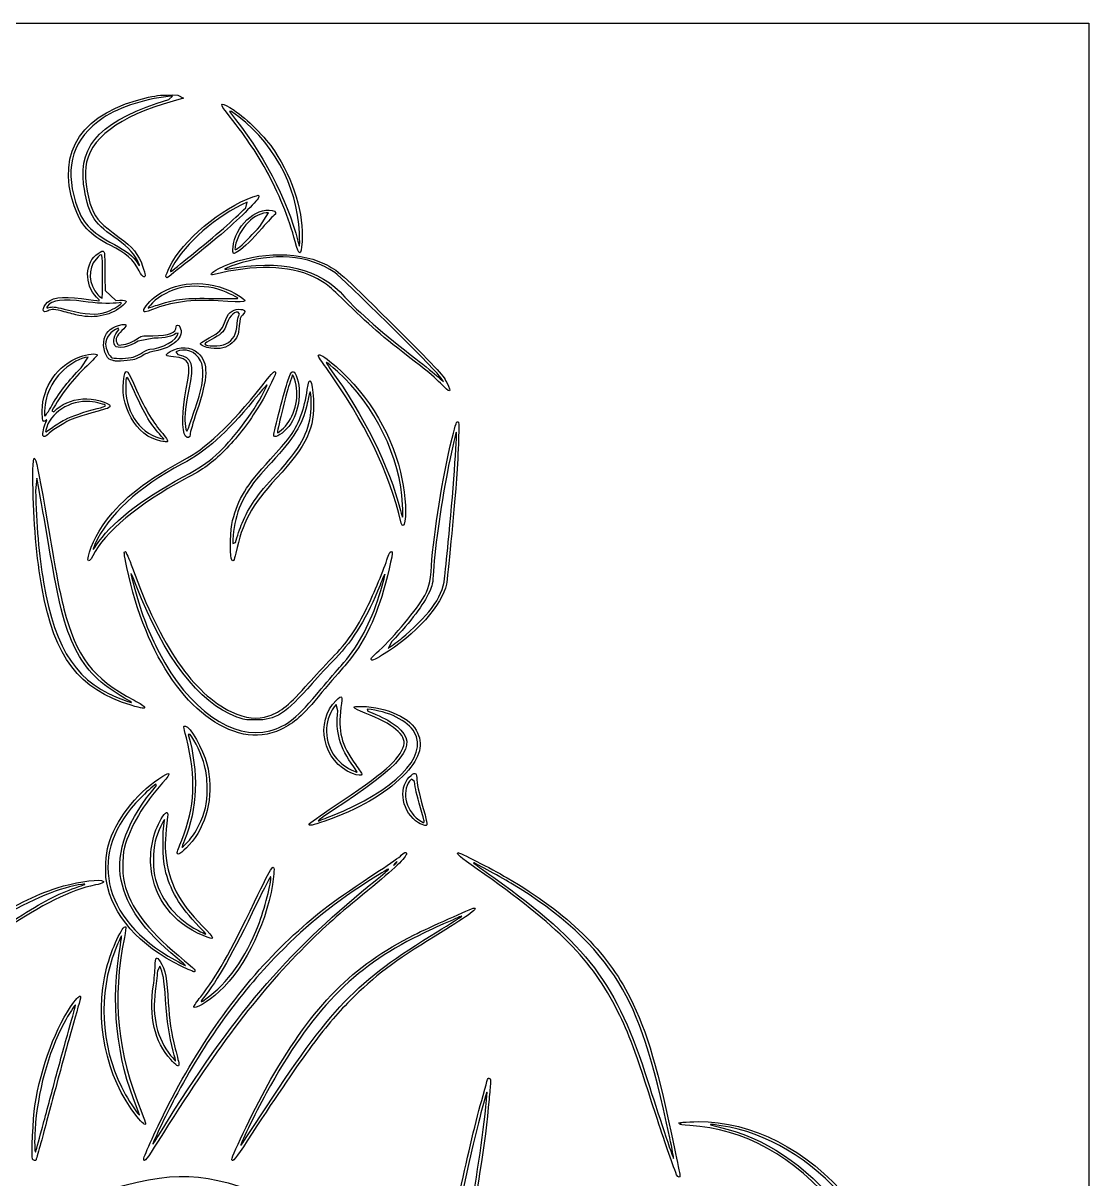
# Model space of a CAD drawing. Extents: x 0.09 to 7.25, y 10.43 to 11.9.
# Drawn here: x 6.457 to 7.246, y 11.039 to 11.895 of the extents above; entities that cross this region are included whole.
import ezdxf

# ---------------------------------------------------------------- set-up
doc = ezdxf.new("R2010")
doc.units = 0
doc.layers.add('Laag_1', color=7, linetype='CONTINUOUS')

msp = doc.modelspace()

# ---------------------------------------------------------------- linework, layer by layer
at = {"layer": 'Laag_1', "color": 1}
msp.add_lwpolyline([(0.092474, 10.428123), (0.092474, 11.895275), (7.245812, 11.895275), (7.245812, 10.428123)], close=True, dxfattribs=at)
at = {"layer": 'Laag_1', "color": 7}
for points in [[(6.56489, 11.838704), (6.567611, 11.841118)], [(6.571361, 11.842037), (6.575761, 11.839611)], [(6.611166, 11.829782), (6.609677, 11.82973)], [(6.621811, 11.758597), (6.622843, 11.762756)], [(6.632233, 11.744786), (6.638637, 11.754706)], [(6.517795, 11.697208), (6.525697, 11.689895)], [(6.617206, 11.67975), (6.616242, 11.681296)], [(6.527904, 11.668131), (6.527306, 11.669316)], [(6.571638, 11.665632), (6.570002, 11.665565)], [(6.553727, 11.662052), (6.542099, 11.659657)], [(6.499884, 11.639975), (6.505155, 11.648047)], [(6.569919, 11.651836), (6.571559, 11.64981)], [(6.478157, 11.608097), (6.479583, 11.607496)], [(6.467214, 11.558265), (6.46615, 11.548987)], [(6.612236, 11.509891), (6.61428, 11.510685)], [(6.729851, 11.437336), (6.727051, 11.432313)], [(6.689987, 11.386033), (6.688663, 11.390866)], [(6.711506, 11.38735), (6.712193, 11.38583)], [(6.580585, 11.368567), (6.579219, 11.368567)], [(6.555755, 11.330747), (6.555142, 11.331837)], [(6.746546, 11.333756), (6.744354, 11.335474)], [(6.558097, 11.197022), (6.556318, 11.193241)]]:
    msp.add_lwpolyline(points, dxfattribs=at)
for points in [[(6.658337, 11.733591)], [(6.661491, 11.739889)], [(6.612346, 11.72937)], [(6.619067, 11.731212)], [(6.54132, 11.719934)], [(6.581604, 11.723565)], [(6.515777, 11.708027)], [(6.542882, 11.711856)], [(6.562702, 11.707985)], [(6.546207, 11.682407)], [(6.557891, 11.687029)], [(6.498095, 11.678839)], [(6.518155, 11.681279)], [(6.607084, 11.657785)], [(6.538454, 11.647969)], [(6.596011, 11.65452)], [(6.524556, 11.645169)], [(6.765028, 11.634043)], [(6.765804, 11.628664)], [(6.587242, 11.619094)], [(6.478311, 11.612148)], [(6.487878, 11.601614)], [(6.471651, 11.589811)], [(6.557842, 11.591086)], [(6.57724, 11.589415)], [(6.642431, 11.590143)], [(6.649605, 11.595401)], [(6.558987, 11.585798)], [(6.737786, 11.53885)], [(6.619003, 11.524954)], [(6.736861, 11.525104)], [(6.510819, 11.508263)], [(6.504968, 11.498165)], [(6.611012, 11.498985)], [(6.737593, 11.440111)], [(6.714599, 11.424535)], [(6.532089, 11.395448)], [(6.536852, 11.390221)], [(6.620093, 11.368896)], [(6.639578, 11.371333)], [(6.700789, 11.339624)], [(6.701721, 11.344629)], [(6.685944, 11.308509)], [(6.586793, 11.3008)], [(6.668549, 11.302098)], [(6.749614, 11.303151)], [(6.753776, 11.304202)], [(6.57095, 11.280846)], [(6.732813, 11.27303)], [(6.587368, 11.226121)], [(6.590178, 11.219633)], [(6.574043, 11.196978)], [(6.576424, 11.198329)], [(6.592326, 11.172799)], [(6.583322, 11.167162)], [(6.568068, 11.13402)], [(6.566179, 11.127835)], [(6.541391, 11.091591)], [(6.541182, 11.085648)], [(6.6321, 11.085393)], [(6.470833, 11.076115)], [(6.559788, 11.07577)], [(6.935563, 11.069932)], [(6.463962, 11.054163)], [(6.546207, 11.05415)], [(6.611502, 11.053767)], [(6.940638, 11.042606)]]:
    msp.add_lwpolyline(points, close=True, dxfattribs=at)
for points in [[(6.494726, 11.760027), (6.481103, 11.800687), (6.500767, 11.829356), (6.549825, 11.840358)], [(6.501781, 11.776061), (6.497932, 11.805898), (6.516074, 11.823906), (6.56489, 11.838704)], [(6.575761, 11.839611), (6.532874, 11.828791), (6.508752, 11.812889), (6.503877, 11.792227)], [(6.567611, 11.841118), (6.550379, 11.840152), (6.528135, 11.833209), (6.516112, 11.825044)], [(6.549825, 11.840358), (6.556926, 11.841951), (6.558997, 11.842113), (6.571361, 11.842037)], [(6.60673, 11.830231), (6.601586, 11.83681), (6.603551, 11.836964), (6.613069, 11.830728)], [(6.636858, 11.786455), (6.628915, 11.800694), (6.622228, 11.81041), (6.60673, 11.830231)], [(6.609677, 11.82973), (6.634382, 11.799415), (6.652238, 11.765565), (6.660332, 11.733703)], [(6.66149, 11.73989), (6.660132, 11.775287), (6.640941, 11.809568), (6.611166, 11.829782)], [(6.613069, 11.830728), (6.622727, 11.8244), (6.636329, 11.810734), (6.643051, 11.800607)], [(6.516112, 11.825044), (6.493998, 11.810027), (6.487392, 11.789736), (6.495829, 11.762743)], [(6.643051, 11.800607), (6.657083, 11.779464), (6.664921, 11.753609), (6.66344, 11.73335)], [(6.503877, 11.792227), (6.501962, 11.784111), (6.503839, 11.767532), (6.507792, 11.758157)], [(6.658337, 11.733587), (6.653876, 11.750487), (6.645712, 11.770582), (6.636858, 11.786455)], [(6.524213, 11.736994), (6.508939, 11.747333), (6.504487, 11.755086), (6.501781, 11.776061)], [(6.627091, 11.766566), (6.631781, 11.768179), (6.631434, 11.768178), (6.631434, 11.766604)], [(6.521463, 11.730783), (6.506252, 11.738424), (6.499483, 11.745827), (6.494726, 11.760027)], [(6.495829, 11.762743), (6.500674, 11.74724), (6.506259, 11.741136), (6.524513, 11.731391)], [(6.565349, 11.714667), (6.574736, 11.734046), (6.603953, 11.758605), (6.627091, 11.766566)], [(6.622843, 11.762756), (6.600055, 11.752482), (6.576755, 11.732264), (6.567406, 11.714651)], [(6.581604, 11.723565), (6.599472, 11.737893), (6.613275, 11.74992), (6.621811, 11.758597)], [(6.631434, 11.766604), (6.631434, 11.764891), (6.617863, 11.751265), (6.605986, 11.741051)], [(6.612346, 11.72937), (6.613423, 11.744429), (6.628888, 11.75895), (6.641356, 11.756611)], [(6.507792, 11.758157), (6.511316, 11.749739), (6.514696, 11.746169), (6.52818, 11.736626)], [(6.638637, 11.754706), (6.628732, 11.755612), (6.616373, 11.743197), (6.613969, 11.729924)], [(6.642839, 11.75305), (6.642307, 11.752844), (6.638268, 11.748541), (6.633864, 11.743483)], [(6.641356, 11.756611), (6.643921, 11.756129), (6.644877, 11.753832), (6.642839, 11.75305)], [(6.633864, 11.743483), (6.62634, 11.734842), (6.620909, 11.729597), (6.615863, 11.7261)], [(6.619067, 11.731212), (6.621522, 11.733337), (6.627446, 11.739446), (6.632233, 11.744786)], [(6.541321, 11.719934), (6.538582, 11.725359), (6.532625, 11.731299), (6.524213, 11.736994)], [(6.52818, 11.736626), (6.537746, 11.729856), (6.542617, 11.723823), (6.545383, 11.715318)], [(6.605986, 11.741051), (6.593352, 11.730186), (6.564251, 11.706746), (6.563396, 11.706746)], [(6.66344, 11.73335), (6.662633, 11.722308), (6.661297, 11.72237), (6.658337, 11.733591)], [(6.660332, 11.733703), (6.660836, 11.731719), (6.661387, 11.730095), (6.661557, 11.730095)], [(6.661557, 11.730095), (6.661727, 11.730095), (6.6617, 11.734503), (6.661491, 11.739889)], [(6.511342, 11.692267), (6.502045, 11.701564), (6.502643, 11.718467), (6.512491, 11.724719)], [(6.515776, 11.708027), (6.515602, 11.726401), (6.515815, 11.725901), (6.51095, 11.720538)], [(6.512491, 11.724719), (6.517426, 11.727852), (6.517339, 11.728011), (6.517343, 11.715834)], [(6.542882, 11.711856), (6.538609, 11.72012), (6.533233, 11.724871), (6.521463, 11.730783)], [(6.524513, 11.731391), (6.532901, 11.726912), (6.538821, 11.722234), (6.541421, 11.718027)], [(6.601281, 11.713301), (6.626009, 11.725754), (6.65866, 11.727322), (6.680031, 11.717082)], [(6.615863, 11.7261), (6.612336, 11.723654), (6.611962, 11.724002), (6.612346, 11.72937)], [(6.613969, 11.729924), (6.613354, 11.726533), (6.613794, 11.726644), (6.619067, 11.731212)], [(6.687668, 11.710554), (6.668063, 11.723745), (6.642274, 11.725762), (6.613908, 11.716324)], [(6.51095, 11.720538), (6.504599, 11.713507), (6.505241, 11.701489), (6.512358, 11.694183)], [(6.517343, 11.715834), (6.517343, 11.70988), (6.517548, 11.701498), (6.517795, 11.697208)], [(6.541421, 11.718027), (6.54373, 11.714292), (6.543678, 11.715264), (6.54132, 11.719934)], [(6.566188, 11.711249), (6.566728, 11.711657), (6.573665, 11.717199), (6.581604, 11.723565)], [(6.67182, 11.707436), (6.654028, 11.715941), (6.627459, 11.71655), (6.598271, 11.70912)], [(6.613908, 11.716324), (6.6072, 11.714092), (6.604141, 11.71255), (6.607721, 11.713207)], [(6.607721, 11.713207), (6.648236, 11.720638), (6.676409, 11.713931), (6.695199, 11.692382)], [(6.680031, 11.717082), (6.689775, 11.712413), (6.69281, 11.709734), (6.728082, 11.674657)], [(6.5154, 11.691606), (6.515693, 11.691606), (6.515861, 11.698996), (6.515777, 11.708027)], [(6.546392, 11.707417), (6.545593, 11.707417), (6.54439, 11.708939), (6.542882, 11.711856)], [(6.545383, 11.715318), (6.547655, 11.708333), (6.547772, 11.707414), (6.546392, 11.707417)], [(6.562702, 11.707966), (6.562702, 11.708647), (6.563893, 11.711663), (6.565349, 11.714667)], [(6.563396, 11.706746), (6.563016, 11.706746), (6.562702, 11.707303), (6.562702, 11.707985)], [(6.567406, 11.714651), (6.566196, 11.712372), (6.565648, 11.710841), (6.566188, 11.711249)], [(6.598271, 11.70912), (6.594331, 11.708118), (6.596232, 11.710758), (6.601281, 11.713301)], [(6.697416, 11.687176), (6.682948, 11.701342), (6.680476, 11.703298), (6.67182, 11.707436)], [(6.765028, 11.634043), (6.759869, 11.640838), (6.69302, 11.706952), (6.687668, 11.710554)], [(6.574387, 11.69959), (6.566573, 11.69795), (6.557724, 11.693265), (6.552736, 11.688128)], [(6.555577, 11.693415), (6.572699, 11.705633), (6.598484, 11.705418), (6.617608, 11.692899)], [(6.600443, 11.698501), (6.593399, 11.700525), (6.581261, 11.701032), (6.574387, 11.69959)], [(6.616006, 11.691545), (6.615328, 11.692642), (6.605422, 11.697069), (6.600443, 11.698501)], [(6.473532, 11.686865), (6.476938, 11.691978), (6.485404, 11.693397), (6.500157, 11.691327)], [(6.501532, 11.68921), (6.487252, 11.691389), (6.477775, 11.690132), (6.474924, 11.685681)], [(6.500157, 11.691327), (6.51589, 11.689119), (6.514599, 11.68901), (6.511342, 11.692267)], [(6.512358, 11.694183), (6.513739, 11.692766), (6.515108, 11.691606), (6.5154, 11.691606)], [(6.525697, 11.689895), (6.534159, 11.690448), (6.534818, 11.689999), (6.530914, 11.686351)], [(6.546207, 11.682407), (6.546207, 11.684462), (6.551122, 11.690236), (6.555577, 11.693415)], [(6.601419, 11.689609), (6.581961, 11.690809), (6.566253, 11.68877), (6.552833, 11.683301)], [(6.557891, 11.687031), (6.570078, 11.69107), (6.577386, 11.691859), (6.598288, 11.691395)], [(6.598288, 11.691395), (6.60822, 11.691176), (6.616194, 11.691245), (6.616006, 11.691545)], [(6.617608, 11.692899), (6.624241, 11.688556), (6.622898, 11.688284), (6.601419, 11.689609)], [(6.695199, 11.692382), (6.703802, 11.682514), (6.724902, 11.664107), (6.747557, 11.646705)], [(6.475414, 11.682327), (6.471689, 11.680198), (6.470692, 11.682599), (6.473532, 11.686865)], [(6.474924, 11.685681), (6.474007, 11.68425), (6.474043, 11.684236), (6.476936, 11.684861)], [(6.487471, 11.681569), (6.480537, 11.683584), (6.477903, 11.68375), (6.475414, 11.682327)], [(6.476936, 11.684861), (6.479438, 11.685401), (6.481483, 11.68508), (6.490534, 11.682741)], [(6.498095, 11.678839), (6.495638, 11.679356), (6.490857, 11.680585), (6.487471, 11.681569)], [(6.490534, 11.682741), (6.503306, 11.679437), (6.510893, 11.679036), (6.518155, 11.681279)], [(6.530914, 11.686351), (6.523188, 11.67913), (6.510499, 11.676226), (6.498095, 11.678839)], [(6.525739, 11.688003), (6.520404, 11.687307), (6.510893, 11.68778), (6.501532, 11.68921)], [(6.518155, 11.68128), (6.522303, 11.68256), (6.527995, 11.685758), (6.529624, 11.687721)], [(6.529624, 11.687721), (6.53022, 11.688438), (6.529481, 11.688492), (6.525739, 11.688003)], [(6.552833, 11.683301), (6.54719, 11.681001), (6.546207, 11.680869), (6.546207, 11.682407)], [(6.552736, 11.688128), (6.550468, 11.685791), (6.549077, 11.68405), (6.549643, 11.684259)], [(6.549643, 11.684259), (6.550211, 11.684468), (6.553922, 11.685714), (6.557891, 11.687029)], [(6.605958, 11.673408), (6.608449, 11.680468), (6.611531, 11.683358), (6.616566, 11.683358)], [(6.616566, 11.683358), (6.621454, 11.683358), (6.622221, 11.682172), (6.619303, 11.679127)], [(6.751027, 11.641425), (6.725045, 11.661332), (6.71544, 11.669529), (6.697416, 11.687176)], [(6.594709, 11.662228), (6.602554, 11.666485), (6.604032, 11.667954), (6.605958, 11.673408)], [(6.616242, 11.681296), (6.612157, 11.681296), (6.60924, 11.677876), (6.606742, 11.670162)], [(6.615441, 11.672638), (6.61572, 11.67695), (6.616115, 11.678551), (6.617206, 11.67975)], [(6.619303, 11.679127), (6.617724, 11.677479), (6.617415, 11.676415), (6.616977, 11.671133)], [(6.728082, 11.674657), (6.76302, 11.639911), (6.767628, 11.634977), (6.770531, 11.629199)], [(6.516974, 11.661516), (6.518429, 11.667125), (6.523153, 11.670865), (6.530227, 11.672009)], [(6.527306, 11.669316), (6.521704, 11.667044), (6.518, 11.662361), (6.518048, 11.657611)], [(6.524924, 11.656508), (6.523122, 11.659877), (6.524232, 11.664207), (6.527904, 11.668131)], [(6.530095, 11.66759), (6.52615, 11.663719), (6.525135, 11.661362), (6.526252, 11.658668)], [(6.530227, 11.672009), (6.534109, 11.672637), (6.534075, 11.671495), (6.530095, 11.66759)], [(6.550731, 11.653804), (6.55908, 11.653804), (6.571638, 11.660908), (6.571638, 11.665632)], [(6.55306, 11.663814), (6.564946, 11.663873), (6.570262, 11.665908), (6.570262, 11.670392)], [(6.570002, 11.665565), (6.567352, 11.663077), (6.562605, 11.662052), (6.553727, 11.662052)], [(6.572987, 11.670346), (6.576823, 11.663179), (6.568025, 11.654804), (6.554115, 11.652382)], [(6.570262, 11.670392), (6.570262, 11.672072), (6.572079, 11.672041), (6.572987, 11.670346)], [(6.606742, 11.670162), (6.605722, 11.667008), (6.60279, 11.664386), (6.596462, 11.660968)], [(6.607084, 11.657784), (6.612592, 11.660608), (6.614935, 11.664773), (6.615441, 11.672638)], [(6.616977, 11.671133), (6.616401, 11.66418), (6.615446, 11.661916), (6.611636, 11.658474)], [(6.521987, 11.645851), (6.518236, 11.646677), (6.515412, 11.655498), (6.516974, 11.661516)], [(6.518048, 11.657611), (6.518087, 11.653985), (6.520893, 11.648083), (6.522838, 11.647544)], [(6.542099, 11.659657), (6.535789, 11.655411), (6.52643, 11.653694), (6.524924, 11.656508)], [(6.526252, 11.658668), (6.527004, 11.656851), (6.527324, 11.656693), (6.5296, 11.657011)], [(6.5296, 11.657011), (6.534055, 11.657636), (6.538351, 11.659285), (6.541438, 11.661555)], [(6.541438, 11.661555), (6.544441, 11.663764), (6.544471, 11.66377), (6.55306, 11.663814)], [(6.565746, 11.652093), (6.572952, 11.656316), (6.581108, 11.655873), (6.586426, 11.65097)], [(6.596011, 11.65452), (6.592, 11.655067), (6.587927, 11.656965), (6.588308, 11.658109)], [(6.588308, 11.658109), (6.588454, 11.658542), (6.591333, 11.660396), (6.594709, 11.662228)], [(6.596462, 11.660968), (6.593771, 11.659514), (6.59157, 11.658112), (6.59157, 11.657851)], [(6.59157, 11.657851), (6.59157, 11.655705), (6.602932, 11.655655), (6.607084, 11.657785)], [(6.611636, 11.658474), (6.607692, 11.654911), (6.602598, 11.653622), (6.596011, 11.65452)], [(6.4711, 11.608233), (6.471208, 11.626013), (6.482403, 11.642035), (6.499054, 11.648236)], [(6.505155, 11.648047), (6.492903, 11.646367), (6.479616, 11.633994), (6.474689, 11.619675)], [(6.499054, 11.648236), (6.50427, 11.650178), (6.511815, 11.650989), (6.511814, 11.649607)], [(6.511814, 11.649607), (6.511814, 11.64908), (6.508429, 11.645473), (6.504291, 11.64159)], [(6.522838, 11.647544), (6.52598, 11.646674), (6.534912, 11.646916), (6.538454, 11.647969)], [(6.538454, 11.647968), (6.540376, 11.648539), (6.543517, 11.650085), (6.545435, 11.651405)], [(6.545671, 11.649252), (6.543539, 11.647968), (6.540699, 11.646581), (6.539361, 11.646169)], [(6.545435, 11.651405), (6.547354, 11.652724), (6.549736, 11.653804), (6.550731, 11.653804)], [(6.554115, 11.652382), (6.55122, 11.651878), (6.548126, 11.650731), (6.545671, 11.649252)], [(6.56839, 11.648219), (6.562119, 11.648734), (6.561518, 11.649615), (6.565746, 11.652093)], [(6.57776, 11.624528), (6.581726, 11.643646), (6.580305, 11.64724), (6.56839, 11.648219)], [(6.588368, 11.645212), (6.584456, 11.652462), (6.577122, 11.655096), (6.569919, 11.651836)], [(6.571559, 11.64981), (6.582013, 11.647948), (6.583604, 11.64286), (6.579635, 11.623984)], [(6.586426, 11.65097), (6.594304, 11.643709), (6.594058, 11.633348), (6.585392, 11.607428)], [(6.675422, 11.648935), (6.675422, 11.650738), (6.67836, 11.649331), (6.68406, 11.644799)], [(6.681179, 11.640172), (6.678012, 11.644582), (6.675422, 11.648526), (6.675422, 11.648935)], [(6.504291, 11.64159), (6.493715, 11.631667), (6.485058, 11.620572), (6.478157, 11.608097)], [(6.478311, 11.612148), (6.4851, 11.623611), (6.490402, 11.630451), (6.499884, 11.639975)], [(6.524557, 11.645166), (6.524179, 11.645316), (6.523023, 11.645622), (6.521987, 11.645851)], [(6.539361, 11.646169), (6.536912, 11.645416), (6.525836, 11.644667), (6.524556, 11.645169)], [(6.531831, 11.633838), (6.533164, 11.640058), (6.534255, 11.638835), (6.541003, 11.623558)], [(6.587242, 11.619094), (6.590439, 11.629616), (6.590908, 11.640505), (6.588368, 11.645212)], [(6.652903, 11.630433), (6.655676, 11.638234), (6.656882, 11.638997), (6.658972, 11.634273)], [(6.689663, 11.637243), (6.680219, 11.645685), (6.679483, 11.645993), (6.68411, 11.639571)], [(6.736861, 11.525104), (6.727969, 11.562848), (6.709937, 11.600112), (6.681179, 11.640172)], [(6.68406, 11.644799), (6.709321, 11.624714), (6.728529, 11.59454), (6.7363, 11.562734)], [(6.68411, 11.639571), (6.709308, 11.604602), (6.727834, 11.567264), (6.736302, 11.534383)], [(6.747557, 11.646705), (6.754532, 11.641348), (6.761955, 11.635352), (6.764053, 11.633381)], [(6.765804, 11.628664), (6.76278, 11.631772), (6.75613, 11.637516), (6.751027, 11.641425)], [(6.558987, 11.585798), (6.540736, 11.588856), (6.527286, 11.612648), (6.531831, 11.633838)], [(6.537953, 11.625495), (6.533606, 11.635515), (6.532838, 11.635377), (6.53293, 11.624593)], [(6.578709, 11.573411), (6.594292, 11.581882), (6.614599, 11.601942), (6.637964, 11.631948)], [(6.643806, 11.636125), (6.643806, 11.634245), (6.635354, 11.617729), (6.630253, 11.609641)], [(6.637964, 11.631948), (6.64203, 11.637169), (6.643806, 11.638439), (6.643806, 11.636125)], [(6.642431, 11.590143), (6.642431, 11.592343), (6.650776, 11.624447), (6.652903, 11.630433)], [(6.658972, 11.634273), (6.664094, 11.622693), (6.66078, 11.603902), (6.65201, 11.594805)], [(6.656177, 11.634519), (6.656177, 11.634345), (6.655227, 11.631423), (6.654065, 11.628024)], [(6.658547, 11.629431), (6.657691, 11.632721), (6.656177, 11.635971), (6.656177, 11.634519)], [(6.667247, 11.623915), (6.668721, 11.635185), (6.671071, 11.63154), (6.671778, 11.616887)], [(6.737784, 11.53885), (6.736408, 11.573444), (6.717281, 11.612551), (6.689663, 11.637243)], [(6.764053, 11.633381), (6.76615, 11.63141), (6.767961, 11.629786), (6.768078, 11.629772)], [(6.768078, 11.629772), (6.768193, 11.629734), (6.766822, 11.631681), (6.765028, 11.634043)], [(6.53293, 11.624593), (6.53309, 11.60569), (6.544749, 11.590274), (6.561225, 11.587179)], [(6.557842, 11.591086), (6.551031, 11.598514), (6.545528, 11.608035), (6.537953, 11.625495)], [(6.541003, 11.623558), (6.547559, 11.608713), (6.553499, 11.598803), (6.560267, 11.591418)], [(6.57724, 11.589415), (6.574283, 11.592978), (6.574519, 11.608906), (6.57776, 11.624528)], [(6.579635, 11.623984), (6.577542, 11.61403), (6.576324, 11.603119), (6.576856, 11.599095)], [(6.599938, 11.575612), (6.611245, 11.585542), (6.62723, 11.606697), (6.635164, 11.622233)], [(6.635164, 11.622233), (6.639036, 11.629816), (6.639058, 11.629834), (6.627576, 11.616)], [(6.654065, 11.628024), (6.651277, 11.619868), (6.644506, 11.591945), (6.645316, 11.591945)], [(6.649605, 11.595401), (6.657755, 11.60311), (6.661595, 11.617723), (6.658547, 11.629431)], [(6.653504, 11.58782), (6.660629, 11.597271), (6.6654, 11.609802), (6.667247, 11.623915)], [(6.669064, 11.621498), (6.668841, 11.620553), (6.667851, 11.616378), (6.666866, 11.61222)], [(6.669963, 11.60732), (6.670688, 11.613637), (6.669925, 11.625249), (6.669064, 11.621498)], [(6.770531, 11.629199), (6.77461, 11.621084), (6.773319, 11.620938), (6.765804, 11.628664)], [(6.474689, 11.619675), (6.473231, 11.615435), (6.472062, 11.604305), (6.473079, 11.604335)], [(6.506343, 11.615081), (6.491658, 11.616346), (6.476574, 11.606522), (6.473753, 11.593857)], [(6.479583, 11.607496), (6.485777, 11.61338), (6.49196, 11.616118), (6.501161, 11.61705)], [(6.501161, 11.61705), (6.508463, 11.617789), (6.521437, 11.614263), (6.521437, 11.611539)], [(6.518027, 11.61198), (6.518027, 11.612844), (6.511162, 11.614666), (6.506343, 11.615081)], [(6.627576, 11.616), (6.606948, 11.591148), (6.592712, 11.57846), (6.57473, 11.568904)], [(6.581349, 11.601224), (6.583212, 11.606516), (6.585864, 11.614558), (6.587242, 11.619094)], [(6.671778, 11.616887), (6.672838, 11.594928), (6.667494, 11.583454), (6.644478, 11.558265)], [(6.473745, 11.600944), (6.471694, 11.599243), (6.471056, 11.601003), (6.4711, 11.608233)], [(6.473079, 11.604335), (6.473417, 11.604373), (6.475772, 11.607861), (6.478311, 11.612148)], [(6.487878, 11.601614), (6.4937, 11.604542), (6.501454, 11.607217), (6.511669, 11.609825)], [(6.517828, 11.609552), (6.50237, 11.605317), (6.495722, 11.603222), (6.491406, 11.601228)], [(6.511669, 11.609825), (6.515166, 11.610717), (6.518027, 11.611687), (6.518027, 11.61198)], [(6.521437, 11.611539), (6.521437, 11.610919), (6.520071, 11.610167), (6.517828, 11.609552)], [(6.585392, 11.607428), (6.582741, 11.5995), (6.580573, 11.592), (6.580573, 11.590761)], [(6.630253, 11.609641), (6.622477, 11.597311), (6.615074, 11.58791), (6.606025, 11.578876)], [(6.666866, 11.61222), (6.663406, 11.597617), (6.657706, 11.588404), (6.640772, 11.570046)], [(6.64469, 11.561569), (6.662466, 11.581029), (6.668122, 11.591268), (6.669963, 11.60732)], [(6.471678, 11.589811), (6.471105, 11.590738), (6.472471, 11.597139), (6.473784, 11.599677)], [(6.473784, 11.599677), (6.474869, 11.601777), (6.474868, 11.601853), (6.473745, 11.600944)], [(6.491406, 11.601228), (6.486274, 11.598857), (6.477168, 11.592919), (6.475014, 11.590538)], [(6.47789, 11.595435), (6.480394, 11.597331), (6.484889, 11.600112), (6.487878, 11.601614)], [(6.576856, 11.599095), (6.577933, 11.590945), (6.577689, 11.590829), (6.581349, 11.601224)], [(6.774491, 11.587987), (6.777141, 11.599002), (6.777966, 11.601066), (6.779194, 11.599754)], [(6.779194, 11.599754), (6.779901, 11.598998), (6.778902, 11.572225), (6.7775, 11.554404)], [(6.475014, 11.590538), (6.473722, 11.589111), (6.472277, 11.588798), (6.471651, 11.589811)], [(6.473753, 11.593857), (6.473352, 11.592058), (6.473505, 11.592116), (6.47789, 11.595435)], [(6.561225, 11.587179), (6.561361, 11.587141), (6.559835, 11.588912), (6.557842, 11.591086)], [(6.560267, 11.591418), (6.563744, 11.587623), (6.564908, 11.58485), (6.562896, 11.585153)], [(6.580573, 11.590761), (6.580573, 11.588332), (6.57875, 11.587596), (6.57724, 11.589415)], [(6.640053, 11.572355), (6.6456, 11.578404), (6.651652, 11.585363), (6.653504, 11.58782)], [(6.65201, 11.594805), (6.647437, 11.590061), (6.642431, 11.587625), (6.642431, 11.590143)], [(6.645316, 11.591945), (6.645666, 11.591945), (6.647594, 11.5935), (6.649605, 11.595401)], [(6.759226, 11.493314), (6.760977, 11.518658), (6.767409, 11.558554), (6.774491, 11.587987)], [(6.771633, 11.510841), (6.775019, 11.544125), (6.778477, 11.591528), (6.777585, 11.59242)], [(6.777585, 11.59242), (6.777316, 11.592689), (6.774898, 11.582102), (6.771944, 11.567717)], [(6.464232, 11.554813), (6.46396, 11.585989), (6.465785, 11.580238), (6.476768, 11.515308)], [(6.562896, 11.585153), (6.5626, 11.585198), (6.560841, 11.585487), (6.558987, 11.585798)], [(6.606025, 11.578876), (6.596145, 11.569011), (6.591303, 11.565523), (6.576449, 11.557572)], [(6.517981, 11.526305), (6.531183, 11.543764), (6.547619, 11.556514), (6.578709, 11.573411)], [(6.575418, 11.559295), (6.588993, 11.56666), (6.592093, 11.568722), (6.599938, 11.575612)], [(6.612055, 11.526876), (6.616122, 11.543234), (6.621783, 11.55243), (6.640053, 11.572355)], [(6.57473, 11.568904), (6.542202, 11.551616), (6.519625, 11.530772), (6.510163, 11.509294)], [(6.619003, 11.524954), (6.624203, 11.5374), (6.629463, 11.544898), (6.64469, 11.561569)], [(6.640772, 11.570046), (6.635512, 11.564344), (6.629573, 11.557504), (6.627574, 11.554846)], [(6.7363, 11.562734), (6.739393, 11.550074), (6.740763, 11.534948), (6.739593, 11.526403)], [(6.771944, 11.567717), (6.766795, 11.542651), (6.761877, 11.508361), (6.760722, 11.489476)], [(6.470976, 11.476712), (6.466909, 11.498755), (6.464476, 11.526936), (6.464232, 11.554813)], [(6.473738, 11.521494), (6.470909, 11.538127), (6.467973, 11.554674), (6.467214, 11.558265)], [(6.576449, 11.557572), (6.542531, 11.539415), (6.517034, 11.518077), (6.508524, 11.500725)], [(6.510819, 11.508263), (6.521597, 11.524751), (6.5432, 11.541817), (6.575418, 11.559295)], [(6.627574, 11.554846), (6.617224, 11.541087), (6.612126, 11.526147), (6.612236, 11.509891)], [(6.644478, 11.558265), (6.626044, 11.538093), (6.61903, 11.525156), (6.614443, 11.50287)], [(6.7775, 11.554404), (6.775943, 11.534607), (6.771074, 11.484339), (6.770284, 11.479911)], [(6.46615, 11.548987), (6.466626, 11.52513), (6.468784, 11.500318), (6.472033, 11.481302)], [(6.737873, 11.5294), (6.738029, 11.5294), (6.737988, 11.533652), (6.737786, 11.53885)], [(6.736302, 11.534383), (6.737007, 11.531642), (6.737714, 11.5294), (6.737873, 11.5294)], [(6.495729, 11.4318), (6.487408, 11.448416), (6.483361, 11.46492), (6.473738, 11.521494)], [(6.504968, 11.498165), (6.504968, 11.503373), (6.511781, 11.518107), (6.517981, 11.526305)], [(6.611012, 11.498985), (6.60984, 11.503279), (6.610487, 11.520567), (6.612055, 11.526876)], [(6.61428, 11.510685), (6.615379, 11.514946), (6.617504, 11.521367), (6.619003, 11.524954)], [(6.739593, 11.526403), (6.739099, 11.522806), (6.737574, 11.522081), (6.736861, 11.525104)], [(6.476768, 11.515308), (6.482397, 11.482034), (6.483522, 11.476252), (6.487206, 11.461698)], [(6.768922, 11.484126), (6.76928, 11.487667), (6.770498, 11.499689), (6.771633, 11.510841)], [(6.510163, 11.509294), (6.508088, 11.504585), (6.508249, 11.504332), (6.510819, 11.508263)], [(6.533824, 11.492103), (6.531509, 11.503238), (6.531435, 11.503969), (6.532632, 11.503963)], [(6.532632, 11.503963), (6.533121, 11.503963), (6.53539, 11.498696), (6.537891, 11.491763)], [(6.614443, 11.50287), (6.613211, 11.496886), (6.611969, 11.495479), (6.611012, 11.498985)], [(6.7301, 11.503817), (6.730933, 11.502983), (6.726132, 11.482353), (6.722376, 11.470633)], [(6.726709, 11.499407), (6.727821, 11.502995), (6.729169, 11.504747), (6.7301, 11.503817)], [(6.508524, 11.500725), (6.506817, 11.497245), (6.504968, 11.495913), (6.504968, 11.498165)], [(6.711497, 11.462385), (6.716473, 11.472576), (6.724287, 11.491594), (6.726709, 11.499407)], [(6.752616, 11.468771), (6.757254, 11.476443), (6.758338, 11.480469), (6.759226, 11.493314)], [(6.620093, 11.368896), (6.581385, 11.377413), (6.547659, 11.425581), (6.533824, 11.492103)], [(6.540639, 11.478881), (6.535811, 11.49127), (6.535583, 11.490636), (6.539638, 11.476089)], [(6.537891, 11.491763), (6.558675, 11.43415), (6.583211, 11.398523), (6.611158, 11.385375)], [(6.719244, 11.467575), (6.722913, 11.47866), (6.725172, 11.486751), (6.724722, 11.4872)], [(6.724722, 11.4872), (6.724579, 11.487343), (6.722968, 11.483711), (6.721145, 11.479125)], [(6.760722, 11.489476), (6.760148, 11.480103), (6.759951, 11.479111), (6.757689, 11.474214)], [(6.536852, 11.390221), (6.498018, 11.402154), (6.480483, 11.425177), (6.470976, 11.476712)], [(6.472033, 11.481302), (6.480776, 11.430149), (6.497518, 11.405825), (6.532381, 11.393629)], [(6.539638, 11.476089), (6.544937, 11.457083), (6.550073, 11.443665), (6.557599, 11.429163)], [(6.615032, 11.381463), (6.586692, 11.392239), (6.561598, 11.4251), (6.540639, 11.478881)], [(6.721145, 11.479125), (6.711753, 11.455487), (6.701712, 11.439007), (6.688122, 11.424926)], [(6.770284, 11.479911), (6.767579, 11.464756), (6.747239, 11.442155), (6.723036, 11.42741)], [(6.759188, 11.461827), (6.765193, 11.469809), (6.768166, 11.476619), (6.768922, 11.484126)], [(6.69226, 11.419428), (6.703946, 11.432298), (6.712789, 11.448077), (6.719244, 11.467575)], [(6.722376, 11.470633), (6.715229, 11.448328), (6.706852, 11.432671), (6.694979, 11.419428)], [(6.718593, 11.428994), (6.728358, 11.437487), (6.746589, 11.458801), (6.752616, 11.468771)], [(6.757689, 11.474214), (6.753171, 11.464436), (6.744425, 11.45285), (6.729851, 11.437336)], [(6.487206, 11.461698), (6.496235, 11.426025), (6.508254, 11.410336), (6.539162, 11.393877)], [(6.685439, 11.424972), (6.696981, 11.436877), (6.703879, 11.446781), (6.711497, 11.462385)], [(6.737593, 11.440111), (6.744622, 11.445766), (6.754815, 11.456016), (6.759188, 11.461827)], [(6.727051, 11.432313), (6.729931, 11.434253), (6.734674, 11.437763), (6.737593, 11.440111)], [(6.532088, 11.395448), (6.514268, 11.405614), (6.503402, 11.416478), (6.495729, 11.4318)], [(6.557599, 11.429163), (6.579409, 11.387141), (6.612468, 11.363821), (6.639578, 11.371333)], [(6.668423, 11.406712), (6.672443, 11.411249), (6.6801, 11.419466), (6.685439, 11.424972)], [(6.688122, 11.424926), (6.683197, 11.419823), (6.675478, 11.411472), (6.670969, 11.406369)], [(6.714599, 11.424535), (6.714599, 11.425077), (6.716397, 11.427083), (6.718593, 11.428994)], [(6.723036, 11.42741), (6.716562, 11.423466), (6.714599, 11.422798), (6.714599, 11.424535)], [(6.677581, 11.402245), (6.683079, 11.40886), (6.689685, 11.416593), (6.69226, 11.419428)], [(6.694979, 11.419428), (6.6921, 11.416215), (6.684538, 11.40738), (6.678177, 11.399793)], [(6.670969, 11.406369), (6.650791, 11.383531), (6.644205, 11.379278), (6.629028, 11.379277)], [(6.638917, 11.38228), (6.647671, 11.385242), (6.65415, 11.390607), (6.668423, 11.406712)], [(6.639578, 11.371333), (6.652635, 11.374951), (6.659605, 11.380621), (6.677581, 11.402245)], [(6.678177, 11.399793), (6.662787, 11.38144), (6.65815, 11.377254), (6.647734, 11.372307)], [(6.532381, 11.393629), (6.538972, 11.391323), (6.538937, 11.391541), (6.532089, 11.395448)], [(6.539162, 11.393877), (6.543438, 11.3916), (6.546894, 11.389324), (6.546894, 11.388785)], [(6.700789, 11.339624), (6.678972, 11.34816), (6.672447, 11.377924), (6.688863, 11.394035)], [(6.688663, 11.390866), (6.680033, 11.380883), (6.679128, 11.365495), (6.686495, 11.354015)], [(6.688863, 11.394035), (6.69296, 11.398056), (6.693402, 11.397329), (6.692224, 11.388499)], [(6.546894, 11.388785), (6.546894, 11.387381), (6.545402, 11.387594), (6.536852, 11.390221)], [(6.611158, 11.385375), (6.621852, 11.380345), (6.630384, 11.379393), (6.638917, 11.38228)], [(6.701721, 11.344629), (6.691302, 11.358809), (6.687963, 11.370592), (6.689987, 11.386033)], [(6.692224, 11.388499), (6.689865, 11.37083), (6.692398, 11.361007), (6.703163, 11.346091)], [(6.710131, 11.384451), (6.700107, 11.388371), (6.699416, 11.389605), (6.707382, 11.389361)], [(6.707382, 11.389361), (6.726902, 11.388762), (6.744167, 11.380648), (6.748936, 11.369832)], [(6.738695, 11.360458), (6.740832, 11.367911), (6.730732, 11.376395), (6.710131, 11.384451)], [(6.746689, 11.370125), (6.741579, 11.378845), (6.727424, 11.385775), (6.711506, 11.38735)], [(6.712193, 11.38583), (6.720645, 11.382442), (6.72602, 11.379794), (6.730183, 11.376967)], [(6.577783, 11.366037), (6.575386, 11.37567), (6.57546, 11.374752), (6.577078, 11.374752)], [(6.577078, 11.374752), (6.580399, 11.374752), (6.590244, 11.357475), (6.592947, 11.346903)], [(6.629028, 11.379277), (6.621423, 11.379277), (6.620333, 11.379447), (6.615032, 11.381463)], [(6.730183, 11.376967), (6.750819, 11.362953), (6.743266, 11.350503), (6.694242, 11.317722)], [(6.574353, 11.290297), (6.584224, 11.314974), (6.585189, 11.336274), (6.577783, 11.366037)], [(6.579219, 11.368567), (6.587036, 11.340559), (6.58609, 11.313595), (6.576475, 11.290275)], [(6.591315, 11.345542), (6.589373, 11.35293), (6.583923, 11.364626), (6.580585, 11.368567)], [(6.647734, 11.372307), (6.638954, 11.368137), (6.629079, 11.366919), (6.620093, 11.368896)], [(6.685944, 11.308509), (6.731643, 11.326607), (6.757074, 11.352403), (6.746689, 11.370125)], [(6.748936, 11.369832), (6.753481, 11.359527), (6.750185, 11.349838), (6.737979, 11.337617)], [(6.687304, 11.315447), (6.723758, 11.339667), (6.735742, 11.350163), (6.738695, 11.360458)], [(6.686495, 11.354015), (6.689394, 11.349497), (6.694859, 11.344707), (6.699784, 11.342367)], [(6.557303, 11.335747), (6.566369, 11.341823), (6.567409, 11.340739), (6.560191, 11.33274)], [(6.592947, 11.346903), (6.598234, 11.326232), (6.594081, 11.304364), (6.582025, 11.289394)], [(6.593134, 11.328703), (6.593096, 11.337236), (6.592859, 11.339657), (6.591315, 11.345542)], [(6.699784, 11.342367), (6.702031, 11.341299), (6.703992, 11.340547), (6.704141, 11.340696)], [(6.707726, 11.339046), (6.707726, 11.337956), (6.70433, 11.338238), (6.700789, 11.339624)], [(6.704141, 11.340696), (6.704291, 11.340846), (6.703201, 11.342615), (6.701721, 11.344629)], [(6.703163, 11.346091), (6.705673, 11.342612), (6.707726, 11.339442), (6.707726, 11.339046)], [(6.742806, 11.336977), (6.746605, 11.340776), (6.748277, 11.340654), (6.748277, 11.336578)], [(6.520047, 11.286776), (6.52498, 11.304207), (6.540312, 11.32436), (6.557303, 11.335747)], [(6.529567, 11.260577), (6.525258, 11.281336), (6.534568, 11.306283), (6.555755, 11.330747)], [(6.560191, 11.33274), (6.546253, 11.317294), (6.53594, 11.299831), (6.532033, 11.285058)], [(6.555142, 11.331837), (6.552685, 11.329989), (6.547562, 11.325342), (6.543758, 11.321511)], [(6.737979, 11.337617), (6.724665, 11.324286), (6.70506, 11.312991), (6.680263, 11.304365)], [(6.749614, 11.303151), (6.737726, 11.310704), (6.734176, 11.328347), (6.742806, 11.336977)], [(6.744354, 11.335474), (6.736708, 11.328435), (6.739522, 11.312751), (6.749763, 11.305332)], [(6.751098, 11.31434), (6.748242, 11.324155), (6.747243, 11.328417), (6.746546, 11.333756)], [(6.748277, 11.336578), (6.748277, 11.332531), (6.749747, 11.325522), (6.752687, 11.315537)], [(6.586793, 11.3008), (6.591907, 11.311176), (6.593149, 11.31664), (6.593134, 11.328703)], [(6.543758, 11.321511), (6.503912, 11.281374), (6.514389, 11.23211), (6.56926, 11.201597)], [(6.668549, 11.302098), (6.668549, 11.302586), (6.676989, 11.308594), (6.687304, 11.315447)], [(6.694242, 11.317722), (6.676089, 11.305584), (6.674757, 11.304646), (6.675669, 11.304646)], [(6.753776, 11.304202), (6.753776, 11.304714), (6.752571, 11.309276), (6.751098, 11.31434)], [(6.752687, 11.315537), (6.753985, 11.311131), (6.75526, 11.306105), (6.755521, 11.304368)], [(6.551662, 11.269396), (6.550204, 11.281426), (6.553235, 11.296216), (6.559171, 11.306041)], [(6.56165, 11.30499), (6.562302, 11.308871), (6.556023, 11.294973), (6.554716, 11.289642)], [(6.559171, 11.306041), (6.562633, 11.311772), (6.564451, 11.312392), (6.56385, 11.307637)], [(6.56204, 11.26905), (6.560175, 11.277606), (6.559985, 11.295077), (6.56165, 11.30499)], [(6.56385, 11.307637), (6.562147, 11.294163), (6.561803, 11.286377), (6.562584, 11.278895)], [(6.675669, 11.304646), (6.675958, 11.304646), (6.68058, 11.306384), (6.685944, 11.308509)], [(6.749763, 11.305332), (6.752906, 11.303056), (6.753776, 11.302811), (6.753776, 11.304202)], [(6.578909, 11.289115), (6.582146, 11.292556), (6.584313, 11.295768), (6.586793, 11.3008)], [(6.680263, 11.304365), (6.670756, 11.301057), (6.668549, 11.30063), (6.668549, 11.302098)], [(6.754332, 11.301209), (6.753418, 11.301209), (6.751295, 11.302083), (6.749614, 11.303151)], [(6.755521, 11.304368), (6.755972, 11.301355), (6.755917, 11.301209), (6.754332, 11.301209)], [(6.554716, 11.289642), (6.552821, 11.281914), (6.55296, 11.26836), (6.555005, 11.261149)], [(6.57095, 11.280846), (6.57095, 11.281365), (6.572482, 11.285618), (6.574353, 11.290297)], [(6.582025, 11.289394), (6.576316, 11.282305), (6.57095, 11.278164), (6.57095, 11.280846)], [(6.576475, 11.290275), (6.575327, 11.287491), (6.5744, 11.285023), (6.574416, 11.284792)], [(6.574416, 11.284792), (6.574455, 11.284562), (6.576455, 11.286505), (6.578909, 11.289115)], [(6.518627, 11.259837), (6.5175, 11.266312), (6.518242, 11.280399), (6.520047, 11.286776)], [(6.532033, 11.285058), (6.529929, 11.2771), (6.530272, 11.2627), (6.532746, 11.255159)], [(6.740717, 11.280387), (6.740717, 11.277626), (6.731898, 11.269193), (6.712194, 11.253113)], [(6.720785, 11.267723), (6.728535, 11.272833), (6.735783, 11.277973), (6.736894, 11.279146)], [(6.736894, 11.279146), (6.738994, 11.281363), (6.740717, 11.281923), (6.740717, 11.280387)], [(6.793066, 11.268894), (6.77999, 11.278087), (6.77772, 11.28002), (6.778769, 11.281069)], [(6.778769, 11.281069), (6.77937, 11.28167), (6.803148, 11.269501), (6.815291, 11.262376)], [(6.562584, 11.278895), (6.564659, 11.258978), (6.572034, 11.24475), (6.589611, 11.22675)], [(6.628293, 11.244689), (6.642059, 11.273277), (6.643577, 11.275304), (6.642304, 11.263407)], [(6.713224, 11.256662), (6.73084, 11.270941), (6.731549, 11.271925), (6.718036, 11.263336)], [(6.732126, 11.27303), (6.731442, 11.272274), (6.731037, 11.271655), (6.731226, 11.271655)], [(6.731226, 11.271655), (6.731414, 11.271655), (6.732129, 11.272274), (6.732813, 11.27303)], [(6.733714, 11.274405), (6.733526, 11.274405), (6.73281, 11.273786), (6.732126, 11.27303)], [(6.732813, 11.27303), (6.733497, 11.273786), (6.733902, 11.274405), (6.733714, 11.274405)], [(6.81804, 11.258414), (6.808887, 11.263896), (6.789305, 11.274556), (6.790204, 11.273566)], [(6.790204, 11.273566), (6.790392, 11.273357), (6.797244, 11.268397), (6.805428, 11.26254)], [(6.590178, 11.219633), (6.567651, 11.229469), (6.554432, 11.246549), (6.551662, 11.269396)], [(6.58737, 11.226121), (6.572724, 11.241341), (6.565362, 11.253819), (6.56204, 11.26905)], [(6.642304, 11.263407), (6.639005, 11.232541), (6.621985, 11.196486), (6.602073, 11.178181)], [(6.640239, 11.263235), (6.640117, 11.263872), (6.635413, 11.254814), (6.629786, 11.243108)], [(6.631003, 11.22698), (6.635667, 11.238938), (6.640935, 11.259618), (6.640239, 11.263235)], [(6.718036, 11.263336), (6.685801, 11.242845), (6.668784, 11.229309), (6.645853, 11.205917)], [(6.657208, 11.220102), (6.676302, 11.237582), (6.685361, 11.244366), (6.720785, 11.267723)], [(6.896978, 11.163747), (6.878036, 11.201662), (6.853759, 11.226228), (6.793066, 11.268894)], [(6.805428, 11.26254), (6.874695, 11.212972), (6.896422, 11.184176), (6.919386, 11.111511)], [(6.815291, 11.262376), (6.860364, 11.235932), (6.889013, 11.207979), (6.906211, 11.173665)], [(6.341044, 11.162376), (6.417389, 11.223368), (6.449264, 11.244279), (6.482287, 11.255038)], [(6.388634, 11.18629), (6.448788, 11.231991), (6.472777, 11.247254), (6.498095, 11.255937)], [(6.5005, 11.257539), (6.48592, 11.255837), (6.462169, 11.246052), (6.439679, 11.232484)], [(6.510467, 11.257124), (6.491733, 11.253278), (6.471374, 11.243142), (6.44174, 11.22291)], [(6.482287, 11.255038), (6.493623, 11.258731), (6.510482, 11.261493), (6.514908, 11.260383)], [(6.498095, 11.255937), (6.503522, 11.257798), (6.503693, 11.257912), (6.5005, 11.257539)], [(6.514908, 11.260383), (6.51808, 11.259587), (6.516379, 11.258338), (6.510467, 11.257124)], [(6.574043, 11.196978), (6.54281, 11.212225), (6.523007, 11.234689), (6.518627, 11.259837)], [(6.57095, 11.202952), (6.545875, 11.223827), (6.533667, 11.240826), (6.529567, 11.260577)], [(6.532746, 11.255159), (6.538631, 11.237227), (6.551293, 11.221552), (6.576449, 11.201058)], [(6.555005, 11.261149), (6.559534, 11.245194), (6.571002, 11.231393), (6.58621, 11.223596)], [(6.559788, 11.07577), (6.611522, 11.159412), (6.65173, 11.206814), (6.713224, 11.256662)], [(6.897874, 11.184615), (6.880823, 11.212465), (6.855185, 11.236165), (6.81804, 11.258414)], [(6.712194, 11.253113), (6.689683, 11.234742), (6.680637, 11.2267), (6.665795, 11.211861)], [(6.588395, 11.174318), (6.600428, 11.189712), (6.609663, 11.206), (6.628293, 11.244689)], [(6.629786, 11.243108), (6.612048, 11.2062), (6.600937, 11.186574), (6.590402, 11.173541)], [(6.746467, 11.220242), (6.756574, 11.225318), (6.789459, 11.240039), (6.790694, 11.240039)], [(6.790694, 11.240039), (6.794368, 11.240039), (6.784903, 11.233187), (6.761847, 11.219157)], [(6.51877, 11.195487), (6.522298, 11.209552), (6.530856, 11.228118), (6.53288, 11.226101)], [(6.781577, 11.233905), (6.782532, 11.234834), (6.76195, 11.225616), (6.749996, 11.219761)], [(6.763399, 11.222489), (6.773038, 11.228419), (6.781218, 11.233556), (6.781577, 11.233905)], [(6.529894, 11.219419), (6.529325, 11.219419), (6.524895, 11.208919), (6.522899, 11.202841)], [(6.528937, 11.212599), (6.529606, 11.21635), (6.530037, 11.219419), (6.529894, 11.219419)], [(6.53288, 11.226101), (6.533176, 11.225808), (6.53274, 11.22225), (6.531916, 11.218197)], [(6.564884, 11.094955), (6.590392, 11.144732), (6.622664, 11.188478), (6.657208, 11.220102)], [(6.58621, 11.223596), (6.589216, 11.222055), (6.591859, 11.220794), (6.592084, 11.220794)], [(6.592084, 11.220794), (6.592307, 11.220794), (6.590187, 11.223191), (6.587368, 11.226121)], [(6.589611, 11.22675), (6.599391, 11.216735), (6.599483, 11.215569), (6.590178, 11.219633)], [(6.592326, 11.172799), (6.608124, 11.184178), (6.621758, 11.203277), (6.631003, 11.22698)], [(6.6321, 11.085393), (6.685343, 11.167071), (6.702602, 11.185092), (6.763399, 11.222489)], [(6.749996, 11.219761), (6.701045, 11.195787), (6.67063, 11.164357), (6.63688, 11.102873)], [(6.640402, 11.113229), (6.671896, 11.168156), (6.700765, 11.197283), (6.746467, 11.220242)], [(6.541391, 11.091591), (6.525893, 11.129173), (6.521559, 11.171283), (6.528937, 11.212599)], [(6.531916, 11.218197), (6.52266, 11.172754), (6.526544, 11.133546), (6.544774, 11.088407)], [(6.665795, 11.211861), (6.629726, 11.175801), (6.599192, 11.135305), (6.556836, 11.067351)], [(6.761847, 11.219157), (6.731702, 11.200811), (6.717211, 11.189829), (6.69877, 11.171349)], [(6.522899, 11.202841), (6.512048, 11.169789), (6.515762, 11.131929), (6.532808, 11.101823)], [(6.554643, 11.19691), (6.554685, 11.20384), (6.555672, 11.20474), (6.558478, 11.200411)], [(6.645853, 11.205917), (6.616421, 11.175893), (6.591552, 11.141271), (6.569338, 11.099393)], [(6.576424, 11.198329), (6.575871, 11.198826), (6.573407, 11.200907), (6.57095, 11.202952)], [(6.541182, 11.085648), (6.517878, 11.115055), (6.509226, 11.157455), (6.51877, 11.195487)], [(6.553402, 11.182992), (6.554064, 11.187339), (6.554623, 11.193602), (6.554643, 11.19691)], [(6.562382, 11.172156), (6.56133, 11.187737), (6.560554, 11.192238), (6.558097, 11.197022)], [(6.558478, 11.200411), (6.562145, 11.194752), (6.563561, 11.18751), (6.564435, 11.169933)], [(6.56926, 11.201597), (6.576967, 11.197311), (6.578169, 11.196763), (6.576424, 11.198329)], [(6.583666, 11.192844), (6.583289, 11.192718), (6.578958, 11.194578), (6.574043, 11.196978)], [(6.576449, 11.201058), (6.58389, 11.194997), (6.585303, 11.193388), (6.583666, 11.192844)], [(6.556318, 11.193241), (6.556099, 11.189683), (6.555402, 11.18306), (6.554769, 11.178524)], [(6.566179, 11.127835), (6.55426, 11.141021), (6.549885, 11.159905), (6.553402, 11.182992)], [(6.554769, 11.178524), (6.552169, 11.159906), (6.556176, 11.143118), (6.56613, 11.130928)], [(6.602073, 11.178181), (6.593542, 11.170339), (6.583322, 11.164333), (6.583322, 11.167162)], [(6.935563, 11.069932), (6.92295, 11.129803), (6.913121, 11.159712), (6.897874, 11.184615)], [(6.465725, 11.093643), (6.4702, 11.122791), (6.481401, 11.15259), (6.494589, 11.170431)], [(6.495802, 11.16833), (6.49539, 11.168743), (6.490713, 11.161367), (6.487114, 11.154624)], [(6.490867, 11.149934), (6.493718, 11.159916), (6.495939, 11.168194), (6.495802, 11.16833)], [(6.49947, 11.173841), (6.49947, 11.173344), (6.496557, 11.162751), (6.492997, 11.150301)], [(6.494589, 11.170431), (6.497599, 11.174504), (6.49947, 11.17581), (6.49947, 11.173841)], [(6.568068, 11.13402), (6.564992, 11.145617), (6.563499, 11.155629), (6.562382, 11.172156)], [(6.564435, 11.169933), (6.565051, 11.157557), (6.566549, 11.147684), (6.569625, 11.135724)], [(6.583322, 11.167162), (6.583322, 11.167528), (6.585605, 11.170748), (6.588395, 11.174318)], [(6.590402, 11.173541), (6.587592, 11.170064), (6.588202, 11.169828), (6.592326, 11.172799)], [(6.69877, 11.171349), (6.679829, 11.152368), (6.662606, 11.128844), (6.622881, 11.067695)], [(6.906211, 11.173665), (6.918837, 11.148474), (6.9272, 11.120053), (6.939063, 11.062024)], [(6.925297, 11.087111), (6.909321, 11.136557), (6.905796, 11.146096), (6.896978, 11.163747)], [(6.487114, 11.154624), (6.475425, 11.132735), (6.467564, 11.103702), (6.465802, 11.075904)], [(6.492997, 11.150301), (6.489438, 11.137849), (6.483377, 11.115755), (6.47953, 11.101201)], [(6.480501, 11.112198), (6.483351, 11.122972), (6.488015, 11.139953), (6.490867, 11.149934)], [(6.569833, 11.126632), (6.569941, 11.126632), (6.569146, 11.129957), (6.568068, 11.13402)], [(6.569625, 11.135724), (6.57111, 11.129951), (6.572325, 11.124771), (6.572325, 11.124212)], [(6.56613, 11.130928), (6.568059, 11.128565), (6.569726, 11.126632), (6.569833, 11.126632)], [(6.572325, 11.124212), (6.572325, 11.122112), (6.570242, 11.12334), (6.566179, 11.127835)], [(6.470833, 11.076115), (6.4733, 11.085187), (6.477651, 11.101425), (6.480501, 11.112198)], [(6.611502, 11.053767), (6.611502, 11.057076), (6.629846, 11.094821), (6.640402, 11.113229)], [(6.797401, 11.101299), (6.801313, 11.11525), (6.800957, 11.114311), (6.802167, 11.113847)], [(6.802885, 11.11025), (6.802718, 11.108486), (6.802256, 11.103177), (6.801854, 11.098452)], [(6.802167, 11.113847), (6.802928, 11.113554), (6.803109, 11.11265), (6.802885, 11.11025)], [(6.919386, 11.111511), (6.926352, 11.089468), (6.938098, 11.054356), (6.938404, 11.054662)], [(6.47953, 11.101201), (6.475682, 11.086647), (6.471172, 11.069987), (6.469507, 11.064178)], [(6.532808, 11.101823), (6.536275, 11.095699), (6.542365, 11.086767), (6.543074, 11.086767)], [(6.63688, 11.102873), (6.628765, 11.088088), (6.616245, 11.062255), (6.61825, 11.06443)], [(6.761325, 10.930404), (6.774911, 11.007364), (6.786639, 11.06292), (6.797401, 11.101299)], [(6.79948, 11.092855), (6.801028, 11.107625), (6.801007, 11.107617), (6.796805, 11.091847)], [(6.463962, 11.054163), (6.463064, 11.056502), (6.464312, 11.084442), (6.465725, 11.093643)], [(6.543074, 11.086767), (6.543244, 11.086767), (6.542485, 11.088938), (6.541391, 11.091591)], [(6.546207, 11.05415), (6.546207, 11.056097), (6.556542, 11.078677), (6.564884, 11.094955)], [(6.569338, 11.099393), (6.562908, 11.087271), (6.551676, 11.063744), (6.552977, 11.06512)], [(6.801854, 11.098452), (6.796377, 11.034066), (6.774989, 10.934219), (6.75883, 10.897597)], [(6.796805, 11.091847), (6.786819, 11.054372), (6.775822, 11.001692), (6.764067, 10.935002)], [(6.764157, 10.917252), (6.778488, 10.960411), (6.793335, 11.034225), (6.79948, 11.092855)], [(6.547582, 11.080675), (6.547582, 11.078654), (6.545351, 11.080386), (6.541182, 11.085648)], [(6.544774, 11.088407), (6.546319, 11.084584), (6.547582, 11.081104), (6.547582, 11.080675)], [(6.61825, 11.06443), (6.6186, 11.064807), (6.624831, 11.074241), (6.6321, 11.085393)], [(6.940638, 11.042608), (6.937216, 11.05134), (6.931449, 11.068068), (6.925297, 11.087111)], [(6.465802, 11.075904), (6.465281, 11.06769), (6.465478, 11.05871), (6.466167, 11.05943)], [(6.466167, 11.05943), (6.466268, 11.059534), (6.468366, 11.067042), (6.470833, 11.076115)], [(6.552977, 11.06512), (6.553331, 11.065497), (6.556397, 11.070289), (6.559788, 11.07577)], [(6.943118, 11.080612), (6.939166, 11.080978), (6.948478, 11.081882), (6.956521, 11.081913)], [(6.950373, 11.078999), (6.945243, 11.079257), (6.942348, 11.079642), (6.943156, 11.079957)], [(6.943156, 11.079957), (6.944487, 11.080478), (6.944487, 11.080487), (6.943118, 11.080612)], [(7.05858, 11.018724), (7.02825, 11.055761), (6.990117, 11.077002), (6.950373, 11.078999)], [(6.956521, 11.081913), (6.996563, 11.082066), (7.036531, 11.061543), (7.068401, 11.024465)], [(6.973717, 11.078887), (6.963908, 11.080389), (6.96281, 11.080012), (6.971311, 11.078061)], [(6.971311, 11.078061), (7.006091, 11.070081), (7.03572, 11.050359), (7.062032, 11.017675)], [(7.066426, 11.023535), (7.0397, 11.054493), (7.00751, 11.073713), (6.973717, 11.078887)], [(6.556836, 11.067351), (6.548722, 11.054334), (6.546207, 11.05121), (6.546207, 11.05415)], [(6.622881, 11.067695), (6.614624, 11.054985), (6.611502, 11.051163), (6.611502, 11.053767)], [(6.938404, 11.054662), (6.938575, 11.054833), (6.937296, 11.061704), (6.935563, 11.069932)], [(6.469507, 11.064178), (6.467841, 11.058369), (6.466479, 11.053497), (6.466479, 11.053353)], [(6.939063, 11.062024), (6.941111, 11.052006), (6.942948, 11.043115), (6.943144, 11.042264)], [(6.466479, 11.053353), (6.466479, 11.052558), (6.46431, 11.053255), (6.463962, 11.054163)], [(6.522495, 11.032437), (6.576453, 11.046859), (6.596064, 11.044856), (6.653915, 11.019017)], [(6.943144, 11.042264), (6.943672, 11.039977), (6.941556, 11.040267), (6.940638, 11.042606)]]:
    msp.add_open_spline(points, degree=3, dxfattribs=at)

doc.saveas('drawing.dxf')
